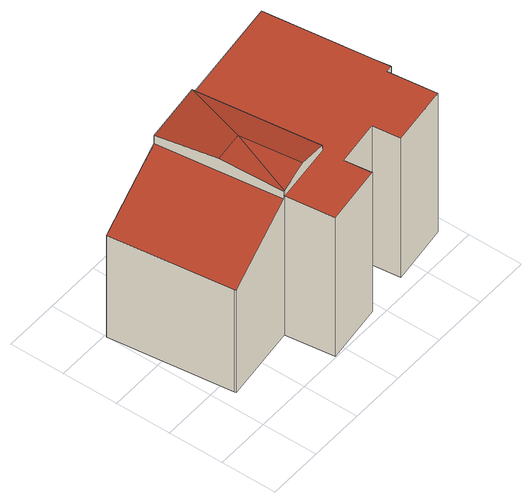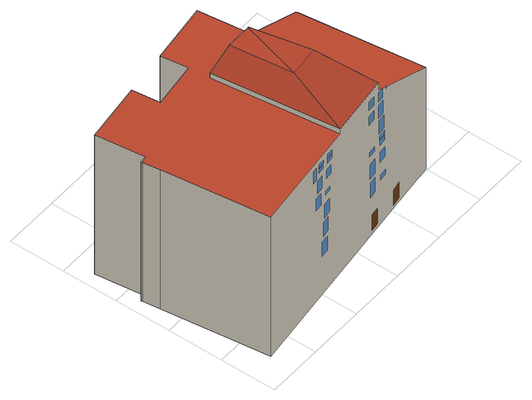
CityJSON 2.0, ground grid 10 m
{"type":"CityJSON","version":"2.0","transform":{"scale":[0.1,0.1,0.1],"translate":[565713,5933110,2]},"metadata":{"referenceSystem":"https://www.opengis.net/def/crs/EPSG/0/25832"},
"CityObjects":{
"building1":{"type":"Building","attributes":{"Gemeindeschluessel":"02100103","Geometrietyp2DReferenz":"3000","function":"31001_2310","roofType":"1000","measuredHeight":32.08,"storeysAboveGround":8},"address":[{"country":"Germany","locality":"Hamburg","thoroughfareNumber":"56","thoroughfareName":"Am Sandtorkai"}],"geometry":[{"type":"MultiSurface","lod":"3","boundaries":[[[0,1,2,3,4]],[[5,6,7,8]],[[9,5,8,10]],[[11,5,9]],[[12,6,5,11]],[[2,1,13,14]],[[1,0,15,13]],[[16,17,18,19]],[[6,12,20,21]],[[22,23,24,25]],[[23,26,27,24]],[[26,28,29,27]],[[28,30,31,29]],[[32,33,34,35]],[[25,15,0,4,7,6,21,22],[36,37,38,39],[40,41,42,43],[44,45,46,47],[48,49,50,51],[52,53,54,55],[56,57,58,59],[60,61,62,63],[64,65,66,67],[68,69,70,71],[72,73,74,75],[76,77,78,79],[80,81,82,83],[84,85,86,87],[88,89,90,91],[92,93,94,95],[96,97,98,99],[100,101,102,103],[104,105,106,107],[108,109,110,111],[112,113,114,115],[116,117,118,119],[120,121,122,123],[124,125,126,127],[128,129,130,131],[132,133,134,135],[136,137,138,139],[140,141,142,143]],[[93,92,95,94]],[[97,96,99,98]],[[38,37,36,39]],[[101,100,103,102]],[[105,104,107,106]],[[41,40,43,42]],[[109,108,111,110]],[[113,112,115,114]],[[45,44,47,46]],[[118,117,116,119]],[[121,120,123,122]],[[125,124,127,126]],[[50,49,48,51]],[[129,128,131,130]],[[53,52,55,54]],[[57,56,59,58]],[[133,132,135,134]],[[62,61,60,63]],[[65,64,67,66]],[[69,68,71,70]],[[137,136,139,138]],[[141,140,143,142]],[[73,72,75,74]],[[77,76,79,78]],[[81,80,83,82]],[[85,84,87,86]],[[90,89,88,91]],[[16,144,145,33,32,30,28,26,23,22,21,20,146,17]],[[34,147,148,19,18,149,14,13,15,25,24,27,29,31,35]],[[149,9,10,3,2,14]],[[18,17,146,9,149]],[[147,145,144,148]],[[31,30,32,35]],[[34,33,145,147]],[[148,144,16,19]],[[20,12,11,9,146]],[[3,10,8,7,4]]],"semantics":{"surfaces":[{"type":"RoofSurface"},{"type":"WallSurface"},{"type":"Door"},{"type":"Window"},{"type":"GroundSurface"}],"values":[0,0,0,0,0,1,1,1,1,1,1,1,1,1,1,2,2,3,3,3,3,3,3,3,3,3,3,3,3,3,3,3,3,3,3,3,3,3,3,3,3,3,0,4,1,1,1,1,1,1,1,1]}}]}
},
"vertices":[
[0,297,219],[28,76,219],[29,73,219],[166,90,293],[138,314,293],[207,209,321],[248,328,310],[138,314,310],[152,202,321],[167,90,310],[166,90,310],[221,97,321],[276,103,310],[28,76,0],[29,73,0],[0,297,0],[286,16,299],[178,2,299],[178,2,0],[286,16,0],[276,103,299],[248,328,299],[449,353,299],[473,162,299],[473,162,0],[449,353,0],[477,132,299],[477,132,0],[477,129,299],[477,129,0],[465,128,299],[465,128,0],[476,40,299],[368,26,299],[368,26,0],[476,40,0],[301,334,82],[301,334,112],[286,333,112],[286,333,82],[297,334,151],[283,332,151],[283,332,122],[297,334,122],[295,334,188],[280,332,188],[280,332,160],[295,334,160],[318,336,195],[318,336,220],[304,335,220],[304,335,195],[291,333,213],[278,332,213],[278,332,206],[291,333,206],[314,336,255],[301,334,255],[301,334,229],[314,336,229],[288,333,239],[288,333,256],[275,331,256],[275,331,239],[164,317,260],[150,315,260],[150,315,241],[164,317,241],[325,337,286],[317,336,286],[317,336,260],[325,337,260],[311,336,278],[298,334,278],[298,334,270],[311,336,270],[286,333,278],[273,331,278],[273,331,270],[286,333,270],[164,317,291],[151,316,291],[151,316,273],[164,317,273],[309,335,286],[297,334,286],[297,334,279],[309,335,279],[285,332,279],[285,332,287],[273,331,287],[273,331,279],[95,309,40],[77,306,40],[77,306,7],[95,309,7],[156,316,41],[140,314,41],[140,314,8],[156,316,8],[161,317,114],[147,315,114],[147,315,83],[161,317,83],[131,313,104],[117,311,104],[117,311,94],[131,313,94],[162,317,154],[147,315,154],[147,315,123],[162,317,123],[133,313,155],[119,312,155],[119,312,134],[133,313,134],[163,317,172],[163,317,181],[149,315,181],[149,315,172],[134,314,182],[121,312,182],[121,312,172],[134,314,172],[135,314,192],[121,312,192],[121,312,184],[135,314,184],[136,314,226],[122,312,226],[122,312,198],[136,314,198],[137,314,259],[124,312,259],[124,312,232],[137,314,232],[137,314,287],[127,313,287],[127,313,268],[137,314,268],[115,311,280],[114,311,280],[114,311,277],[115,311,277],[280,65,299],[362,76,299],[167,90,299],[362,76,0],[280,65,0],[167,90,0]
]}
